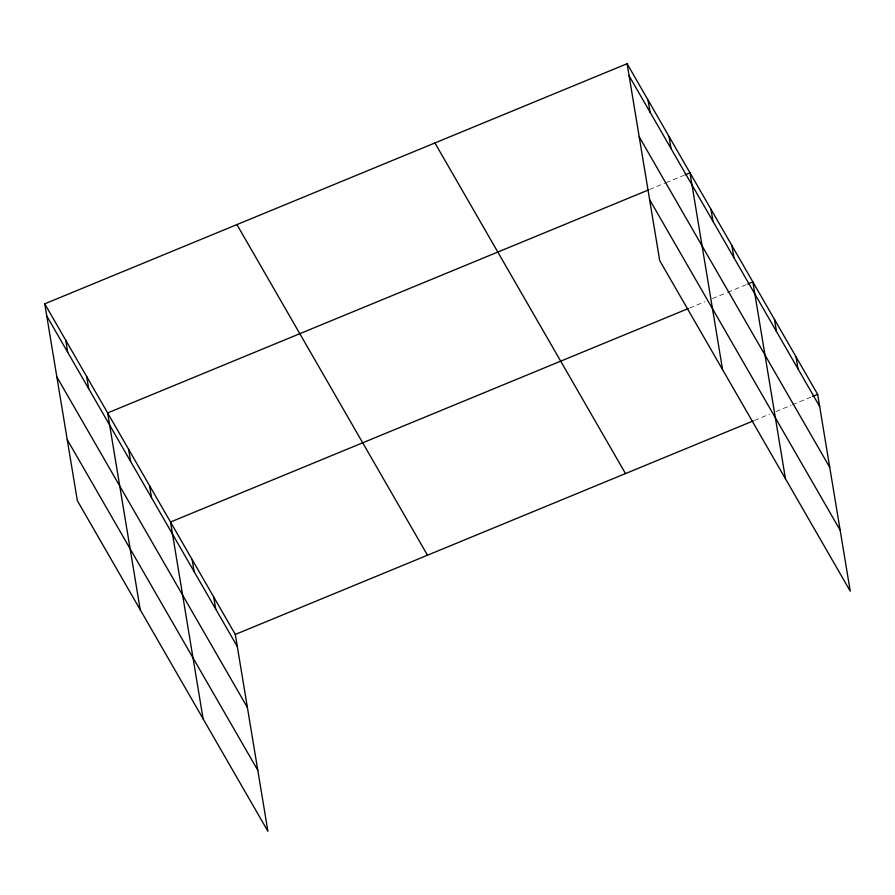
<?xml version="1.0" encoding="UTF-8"?>
<svg xmlns="http://www.w3.org/2000/svg" width="895" height="895" viewBox="0 0 895 895"><rect width="100%" height="100%" fill="white"/><g stroke="black" fill="none" stroke-linecap="round" stroke-linejoin="round"><path stroke-width="0.67" stroke-dasharray="4.47 3.36" d="M649.535 189.505L664.705 183.251M665.969 182.737L683.668 175.431M689.653 308.003L704.835 301.749M712.42 298.617L726.326 292.889M727.59 292.363L747.817 284.017M754.451 420.415L769.622 414.161M775.943 411.555L791.113 405.301M792.377 404.775L811.34 396.955"/><path stroke-width="1.34" d="M44.75 303.819L235.307 634.443L267.896 831.276L77.339 500.652L44.75 303.819L627.104 63.724L817.661 394.348L850.25 591.181L659.693 260.557L627.104 63.724M648.271 190.031L107.635 412.931L140.224 609.752M684.932 174.917L689.989 172.836L722.578 369.657M688.389 308.518L170.52 522.031L203.109 718.864M747.817 284.017L752.874 281.936L785.463 478.769M235.307 634.443L753.187 420.93M812.604 396.44L817.661 394.348M629.107 75.84L819.675 406.475M639.198 136.801L829.766 467.425M649.602 199.596L840.159 530.232M434.925 142.954L625.493 473.578M236.929 224.589L427.486 555.213M46.753 315.946L237.32 646.57M56.844 376.896L247.412 707.52M67.248 439.691L257.805 770.326M796.069 356.881L798.071 368.997M774.466 319.403L776.48 331.53M731.909 245.566L733.922 257.693M710.954 209.195L712.957 221.322M669.024 136.465L671.037 148.581M648.069 100.095L650.072 112.211M213.715 596.976L215.717 609.092M192.123 559.509L194.125 571.625M149.554 485.661L151.568 497.788M128.6 449.29L130.603 461.417M86.67 376.56L88.683 388.676M65.715 340.189L67.718 352.306"/></g></svg>
